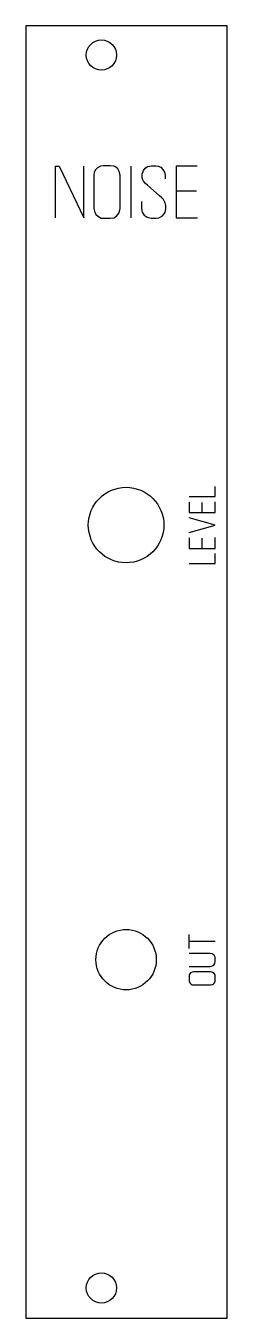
# Model space of a CAD drawing. Header units: millimetres. Extents: x 0 to 20, y 0 to 128.
import ezdxf

# ---------------------------------------------------------------- set-up
doc = ezdxf.new("R2010")
doc.units = ezdxf.units.MM
doc.layers.add('Contour', color=7, linetype='CONTINUOUS')
doc.layers.add('Engraving', color=7, linetype='CONTINUOUS')

msp = doc.modelspace()

# ---------------------------------------------------------------- linework, layer by layer
at = {"layer": 'Contour', "color": 7, "linetype": 'CONTINUOUS'}
for p, q in [((19.98, 128.4), (0, 128.4)), ((0, 128.4), (0, 128.4)), ((0, 128.4), (0, 0)), ((19.98, 0), (19.98, 128.4)), ((19.98, 128.4), (19.98, 128.4)), ((0, 0), (0, 0)), ((0, 0), (19.98, 0)), ((19.98, 0), (19.98, 0))]:
    msp.add_line(p, q, dxfattribs=at)
for centre, radius in [((7.5, 125.5), 1.5), ((9.95, 78.8), 3.75), ((9.95, 35.62), 3), ((7.5, 3), 1.5)]:
    msp.add_circle(centre, radius, dxfattribs=at)
at = {"layer": 'Engraving', "color": 7, "linetype": 'CONTINUOUS'}
for p, q in [((2.955, 109.337), (2.955, 114.464)), ((2.955, 114.464), (3.319, 114.464)), ((3.319, 114.464), (5.741, 109.337)), ((5.741, 109.337), (5.741, 114.464)), ((7.114, 114.303), (6.912, 114.101)), ((7.396, 114.464), (7.114, 114.303)), ((7.719, 114.504), (7.396, 114.464)), ((8.365, 114.504), (7.719, 114.504)), ((8.728, 114.464), (8.365, 114.504)), ((8.93, 114.343), (8.728, 114.464)), ((9.132, 114.181), (8.93, 114.343)), ((10.424, 114.464), (10.424, 109.337)), ((11.837, 114.262), (12.079, 114.424)), ((12.079, 114.424), (12.483, 114.504)), ((12.483, 114.504), (12.886, 114.504)), ((12.886, 114.504), (13.129, 114.464)), ((13.129, 114.464), (13.411, 114.343)), ((13.411, 114.343), (13.613, 114.141)), ((17.004, 114.464), (14.905, 114.464)), ((14.905, 114.464), (14.905, 109.337)), ((6.791, 113.858), (6.75, 113.535)), ((6.75, 113.535), (6.75, 111.921)), ((6.912, 114.101), (6.791, 113.858)), ((9.294, 113.858), (9.132, 114.181)), ((9.374, 113.535), (9.294, 113.858)), ((9.374, 110.266), (9.374, 113.535)), ((11.554, 113.657), (11.675, 114.02)), ((11.554, 113.293), (11.554, 113.657)), ((11.595, 113.091), (11.554, 113.293)), ((11.675, 112.97), (11.595, 113.091)), ((11.675, 114.02), (11.837, 114.262)), ((13.613, 114.141), (13.775, 113.858)), ((13.775, 113.858), (13.815, 113.576)), ((13.815, 113.576), (13.815, 113.213)), ((6.75, 111.921), (6.75, 110.266)), ((11.877, 112.728), (11.675, 112.97)), ((12.079, 112.567), (11.877, 112.728)), ((13.25, 111.517), (12.079, 112.567)), ((16.923, 111.961), (14.905, 111.961)), ((11.474, 110.952), (11.474, 110.266)), ((13.492, 111.315), (13.25, 111.517)), ((13.654, 111.154), (13.492, 111.315)), ((13.815, 110.831), (13.654, 111.154)), ((13.896, 110.548), (13.815, 110.831)), ((13.896, 110.266), (13.896, 110.548)), ((6.75, 110.266), (6.831, 109.862)), ((6.831, 109.862), (6.992, 109.62)), ((6.992, 109.62), (7.194, 109.458)), ((7.194, 109.458), (7.477, 109.297)), ((7.477, 109.297), (7.719, 109.297)), ((7.719, 109.297), (8.365, 109.297)), ((8.365, 109.297), (8.728, 109.337)), ((8.728, 109.337), (9.011, 109.498)), ((9.011, 109.498), (9.253, 109.821)), ((9.253, 109.821), (9.374, 110.266)), ((11.474, 110.266), (11.554, 109.902)), ((11.554, 109.902), (11.756, 109.579)), ((11.756, 109.579), (12.039, 109.377)), ((12.039, 109.377), (12.442, 109.297)), ((12.442, 109.297), (12.927, 109.297)), ((12.927, 109.297), (13.209, 109.337)), ((13.209, 109.337), (13.573, 109.539)), ((13.573, 109.539), (13.815, 109.862)), ((13.815, 109.862), (13.896, 110.266)), ((14.905, 109.337), (17.045, 109.337)), ((18.781, 81.626), (18.781, 82.635)), ((16.218, 81.626), (18.781, 81.626)), ((16.218, 81.081), (16.218, 80.032)), ((17.469, 81.041), (17.469, 80.032)), ((18.781, 80.032), (18.781, 81.101)), ((16.218, 80.032), (18.781, 80.032)), ((18.781, 78.801), (16.218, 79.527)), ((16.218, 78.074), (18.781, 78.801)), ((16.218, 77.529), (16.218, 76.48)), ((17.469, 77.489), (17.469, 76.48)), ((18.781, 76.48), (18.781, 77.55)), ((16.218, 76.48), (18.781, 76.48)), ((18.781, 74.966), (18.781, 75.975)), ((16.218, 74.966), (18.781, 74.966)), ((16.218, 36.741), (16.218, 38.133)), ((18.781, 37.427), (16.218, 37.427)), ((18.297, 36.236), (16.218, 36.236)), ((18.498, 36.196), (18.297, 36.236)), ((18.68, 36.055), (18.498, 36.196)), ((18.781, 35.873), (18.68, 36.055)), ((16.218, 34.945), (18.297, 34.945)), ((18.297, 34.945), (18.539, 35.005)), ((18.539, 35.005), (18.66, 35.086)), ((18.66, 35.086), (18.761, 35.247)), ((18.761, 35.247), (18.801, 35.449)), ((18.801, 35.712), (18.781, 35.873)), ((18.801, 35.449), (18.801, 35.712)), ((16.218, 34.097), (16.198, 33.915)), ((16.198, 33.915), (16.198, 33.593)), ((16.198, 33.593), (16.218, 33.431)), ((16.279, 34.198), (16.218, 34.097)), ((16.218, 33.431), (16.299, 33.29)), ((16.359, 34.299), (16.279, 34.198)), ((16.521, 34.38), (16.359, 34.299)), ((16.682, 34.42), (16.521, 34.38)), ((18.317, 34.42), (16.682, 34.42)), ((18.539, 34.359), (18.317, 34.42)), ((18.7, 34.238), (18.539, 34.359)), ((18.781, 34.097), (18.7, 34.238)), ((18.72, 33.33), (18.801, 33.471)), ((18.801, 33.915), (18.781, 34.097)), ((18.801, 33.593), (18.801, 33.915)), ((18.801, 33.471), (18.801, 33.593)), ((16.299, 33.29), (16.4, 33.189)), ((16.4, 33.189), (16.521, 33.128)), ((16.521, 33.128), (16.682, 33.108)), ((16.682, 33.108), (17.489, 33.108)), ((17.489, 33.108), (18.317, 33.108)), ((18.317, 33.108), (18.519, 33.149)), ((18.519, 33.149), (18.64, 33.229)), ((18.64, 33.229), (18.72, 33.33))]:
    msp.add_line(p, q, dxfattribs=at)

doc.saveas('drawing.dxf')
